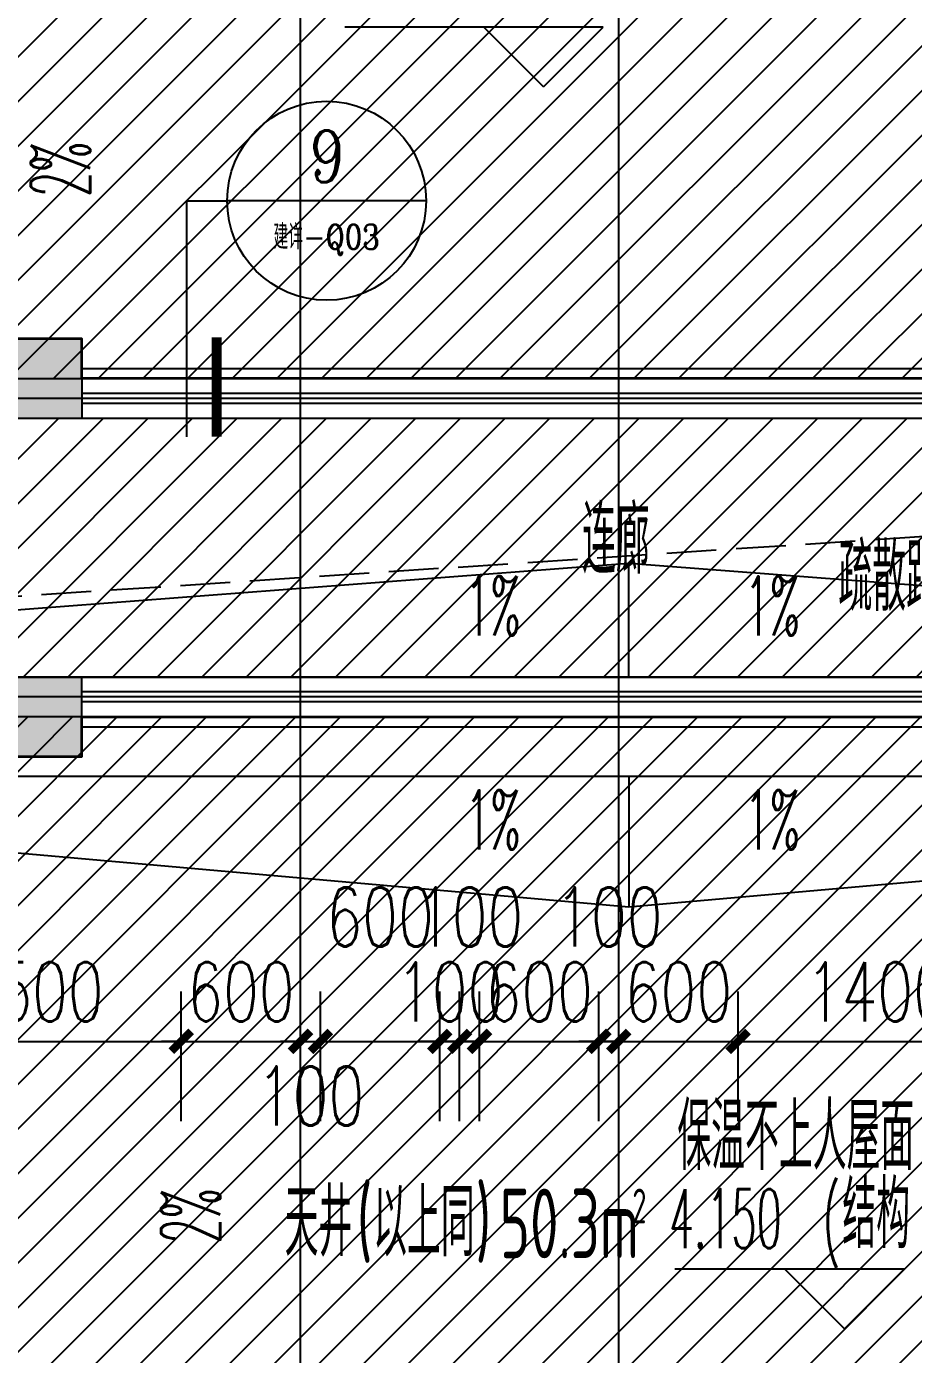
# Model space of a CAD drawing. Extents: x -59851 to 653804, y -249523 to 437614.
# Drawn here: x -32691 to -28232, y 147083 to 153758 of the extents above; entities that cross this region are included whole.
import ezdxf
from ezdxf.enums import TextEntityAlignment as Align

# ---------------------------------------------------------------- set-up
doc = ezdxf.new("R2010")
doc.units = 0
doc.header["$LTSCALE"] = 1000
doc.header["$MEASUREMENT"] = 0
doc.linetypes.add('DASH', pattern=[0.35, 0.25, -0.1])
doc.layers.add('33计一半面积外廓线', color=53, linetype='Continuous', lineweight=35)
doc.layers.add('A-area(算全面积)', color=21, linetype='Continuous', plot=False)
doc.layers.add('A-降板区域（给结构）', color=155, linetype='Continuous', plot=False)
for name, color, linetype in [('A-疏散距离', 105, 'DASH'), ('A-看线', 105, 'Continuous'), ('A-第三道尺寸线', 105, 'Continuous'), ('A-线脚看线', 9, 'Continuous'), ('AE-FLOR', 151, 'Continuous'), ('DIM_ELEV', 3, 'Continuous'), ('DIM_IDEN', 3, 'Continuous'), ('DIM_SYMB', 3, 'Continuous'), ('DOTE', 16, 'Continuous'), ('LABEL_PM', 7, 'Continuous'), ('PUB_HATCH', 8, 'Continuous'), ('PUB_TEXT', 7, 'Continuous'), ('ys', 154, 'Continuous'), ('剪力墙', 6, 'Continuous'), ('栏杆', 142, 'Continuous')]:
    doc.layers.add(name, color=color, linetype=linetype)
doc.styles.add('_TCH_DIM', font='SIMPLEX.shx', dxfattribs={"width": 0.7, "bigfont": 'GBCBIG.shx'})
doc.styles.add('_TCH_DIM_T3', font='SIMPLEX.shx', dxfattribs={"width": 0.705882, "bigfont": 'GBCBIG.shx'})
doc.styles.add('_TCH_LABEL', font='COMPLEX', dxfattribs={"bigfont": 'GBCBIG'})
doc.styles.get("Standard").update_dxf_attribs({"font": 'gbenor.shx', "width": 0.7, "bigfont": 'gbcbig.shx'})
doc.dimstyles.new('_TCH_ARCH&&100', dxfattribs={"dimtxt": 297.5, "dimasz": 100, "dimexe": 250, "dimexo": 300, "dimgap": 100, "dimtad": 1, "dimdec": 0, "dimzin": 0, "dimdsep": 46, "dimtxsty": '_TCH_DIM_T3', "dimblk": 'ARCHTICK', "dimcen": 0.09, "dimclrt": 7, "dimazin": 2, "dimtfac": 1, "dimtdec": 0, "dimtix": 1, "dimtmove": 2, "dimatfit": 3, "dimfxl": 0, "dimtolj": 1, "dimtzin": 0, "dimarcsym": 0})
pattern_1 = [(45, (0.02, 3e-11), (-112.2532, 112.2532), [])]

# ---------------------------------------------------------------- blocks, each defined once
blk = doc.blocks.new('zhouxianshouceng0329')
at = {"layer": 'DOTE'}
for p, q in [((-31313.7, 202788.4), (-31313.7, 218959.5)), ((-29713.7, 202788.3), (-29713.7, 218959.5)), ((15572.3, 211288.3), (-44988.6, 211288.3)), ((-20013.7, 209788.3), (-44988.6, 209788.3))]:
    blk.add_line(p, q, dxfattribs=at)
blk = doc.blocks.new('jgjlq030328')
at = {"layer": 'PUB_HATCH'}
for points in [[(-279335, 22611.9), (-278735, 22611.9), (-278735, 22211.9), (-279335, 22211.9)], [(-279335, 20511.9), (-278735, 20511.9), (-278735, 20911.9), (-279335, 20911.9)]]:
    blk.add_hatch(color=256, dxfattribs=at).paths.add_polyline_path(points)
at = {"layer": '剪力墙'}
for points in [[(-279335, 22611.9), (-278735, 22611.9), (-278735, 22211.9), (-279335, 22211.9)], [(-279335, 20511.9), (-278735, 20511.9), (-278735, 20911.9), (-279335, 20911.9)]]:
    blk.add_lwpolyline(points, close=True, dxfattribs=at)
blk = doc.blocks.new('2fxianjiao0331')
at = {"layer": 'A-线脚看线'}
for points in [[(-204509.1, 152038.3), (-194609.1, 152038.3)], [(-204509.1, 150238.3), (-194609.1, 150238.3)]]:
    blk.add_lwpolyline(points, dxfattribs=at)
blk = doc.blocks.new('lianlangjiangban200')
at = {"layer": 'A-降板区域（给结构）', "linetype": 'DASH'}
h = blk.add_hatch(dxfattribs=at)
h.set_pattern_fill('ANSI31', color=256, scale=100)
h.set_pattern_definition([(45, (0, 0), (-112.2532, 112.2532), [])])
h.paths.add_polyline_path([(-39013.7, 151788.3), (-39013.7, 145188.3), (-37413.7, 145188.3), (-37413.7, 150488.3), (-21913.7, 150488.3), (-21913.7, 147988.3), (-24913.7, 147988.3), (-24913.7, 146588.3), (-20113.7, 146588.3), (-20113.7, 150488.3), (-5413.7, 150488.3), (-5413.7, 146388.3), (-10013.7, 146388.3), (-10013.7, 145088.3), (-3413.7, 145088.3), (-3413.7, 146388.3), (-4113.7, 146388.3), (-4113.7, 151788.3), (-8013.7, 151788.3), (-8013.7, 152188.3), (-19713.7, 152188.3), (-19713.7, 151788.3)])
at = {"layer": 'A-降板区域（给结构）'}
blk.add_lwpolyline([(-39013.7, 151788.3), (-39013.7, 145188.3), (-37413.7, 145188.3), (-37413.7, 150488.3), (-21913.7, 150488.3), (-21913.7, 147988.3), (-24913.7, 147988.3), (-24913.7, 146588.3), (-20113.7, 146588.3), (-20113.7, 150488.3), (-5413.7, 150488.3), (-5413.7, 146388.3), (-10013.7, 146388.3), (-10013.7, 145088.3), (-3413.7, 145088.3), (-3413.7, 146388.3), (-4113.7, 146388.3), (-4113.7, 151788.3), (-8013.7, 151788.3), (-8013.7, 152188.3), (-19713.7, 152188.3), (-19713.7, 151788.3)], close=True, dxfattribs=at)
blk = doc.blocks.new('3-122')
at = {"layer": 'A-area(算全面积)'}
blk.add_lwpolyline([(-158972, 87498.2), (-158972, 87498.2), (-158972, 87498.2), (-158972, 84098.2), (-156422, 84098.2), (-156422, 84098.2), (-155172, 84098.2), (-155172, 84098.2), (-153572, 84098.2), (-153572, 84298.2), (-152972, 84298.2), (-152972, 80998.2), (-151572, 80998.2), (-151572, 84298.2), (-150972, 84298.2), (-150972, 84098.2), (-149471.9, 84098.2), (-149471.9, 84098.2), (-148222, 84098.2), (-148222, 84098.2), (-147321.9, 84098.2), (-147322, 85698.2), (-143872, 85698.2), (-143872, 87498.2)], close=True, dxfattribs=at)
at = {"layer": 'A-看线'}
blk.add_lwpolyline([(-143872, 87498.2), (-158972, 87498.2)], dxfattribs=at)
at = {"layer": 'AE-FLOR'}
for points in [[(-144272, 89498.2), (-154172, 89498.2)], [(-144272, 89298.2), (-154172, 89298.2)], [(-144272, 87998.2), (-154172, 87998.2)], [(-144272, 87798.2), (-154172, 87798.2)]]:
    blk.add_lwpolyline(points, dxfattribs=at)
at = {"layer": 'DIM_ELEV'}
for p, q in [((-150036.4, 85021.8), (-151189.7, 85021.8)), ((-150336.4, 84721.8), (-150636.4, 85021.8)), ((-150336.4, 84721.8), (-150036.4, 85021.8))]:
    blk.add_line(p, q, dxfattribs=at)
at = {"layer": '栏杆'}
for points in [[(-144272, 89423.2), (-154172, 89423.2)], [(-144272, 89373.2), (-154172, 89373.2)], [(-144272, 87923.2), (-154172, 87923.2)], [(-144272, 87873.2), (-154172, 87873.2)]]:
    blk.add_lwpolyline(points, dxfattribs=at)
at = {"layer": 'PUB_TEXT', "width": 0.7}
for s, height, p in [('连廊', 337.59, (-151656.6, 88517.9)), ('天井', 337.59, (-153152.1, 85087)), ('50.3m', 350, (-152069.9, 85076.4)), ('2', 175, (-151403.8, 85251.4))]:
    blk.add_text(s, height=height, dxfattribs=at).set_placement(p)
at = {"layer": 'PUB_TEXT', "style": '_TCH_DIM'}
for s, height, width, p in [('(', 297.5, 0.494118, (-150445.7, 85126.8)), ('结构', 337.59, 0.7, (-150347.7, 85126.8)), ('4.150', 297.5, 0.494118, (-151219.7, 85126.8))]:
    blk.add_text(s, height=height, dxfattribs=dict(at, width=width)).set_placement(p)
blk = doc.blocks.new('_ArchTick')
at = {"color": 0, "linetype": 'ByBlock', "const_width": 0.4}
blk.add_lwpolyline([(-0.5, -0.5), (0.5, 0.5)], dxfattribs=at)
blk = doc.blocks.new('*D3036')
at = {"layer": 'A-第三道尺寸线', "color": 0, "lineweight": -2, "transparency": 16777216}
for p, q in [((-29113.7, 148255), (-29113.7, 148906.8)), ((-27713.6, 148255), (-27713.6, 148906.8)), ((-29113.7, 148656.8), (-27713.6, 148656.8))]:
    blk.add_line(p, q, dxfattribs=at)
at = {"layer": 'Defpoints', "color": 0, "transparency": 16777216}
for p in [(-27713.6, 148656.8), (-29113.7, 147955), (-27713.6, 147955)]:
    blk.add_point(p, dxfattribs=at)
at = {"layer": 'A-第三道尺寸线', "color": 0, "lineweight": -2, "transparency": 16777216, "xscale": 100, "yscale": 100, "zscale": 100, "rotation": 180}
blk.add_blockref('_ArchTick', (-29113.7, 148656.8), dxfattribs=at)
at = {"layer": 'A-第三道尺寸线', "color": 0, "lineweight": -2, "transparency": 16777216, "xscale": 100, "yscale": 100, "zscale": 100}
blk.add_blockref('_ArchTick', (-27713.6, 148656.8), dxfattribs=at)
at = {"layer": 'A-第三道尺寸线', "color": 7, "transparency": 16777216, "insert": (-28413.7, 148905.5), "char_height": 297.5, "attachment_point": 5, "style": '_TCH_DIM_T3'}
blk.add_mtext('\\A1;1400', dxfattribs=at)
blk = doc.blocks.new('*D3037')
at = {"layer": 'A-第三道尺寸线', "color": 0, "lineweight": -2, "transparency": 16777216}
for p, q in [((-29713.7, 148255), (-29713.7, 148906.8)), ((-29113.7, 148255), (-29113.7, 148906.8)), ((-29713.7, 148656.8), (-29813.7, 148656.8)), ((-29713.7, 148656.8), (-29113.7, 148656.8)), ((-29113.7, 148656.8), (-29013.7, 148656.8))]:
    blk.add_line(p, q, dxfattribs=at)
at = {"layer": 'Defpoints', "color": 0, "transparency": 16777216}
for p in [(-29113.7, 148656.8), (-29713.7, 147955), (-29113.7, 147955)]:
    blk.add_point(p, dxfattribs=at)
at = {"layer": 'A-第三道尺寸线', "color": 0, "lineweight": -2, "transparency": 16777216, "xscale": 100, "yscale": 100, "zscale": 100}
blk.add_blockref('_ArchTick', (-29713.7, 148656.8), dxfattribs=at)
at = {"layer": 'A-第三道尺寸线', "color": 0, "lineweight": -2, "transparency": 16777216, "xscale": 100, "yscale": 100, "zscale": 100, "rotation": 180}
blk.add_blockref('_ArchTick', (-29113.7, 148656.8), dxfattribs=at)
at = {"layer": 'A-第三道尺寸线', "color": 7, "transparency": 16777216, "insert": (-29413.7, 148905.5), "char_height": 297.5, "attachment_point": 5, "style": '_TCH_DIM_T3'}
blk.add_mtext('\\A1;600', dxfattribs=at)
blk = doc.blocks.new('*D3038')
at = {"layer": 'A-第三道尺寸线', "color": 0, "lineweight": -2, "transparency": 16777216}
for p, q in [((-29813.7, 148255), (-29813.7, 148906.8)), ((-29713.7, 148255), (-29713.7, 148906.8)), ((-29813.7, 148656.8), (-29913.7, 148656.8)), ((-29813.7, 148656.8), (-29713.7, 148656.8)), ((-29713.7, 148656.8), (-29613.7, 148656.8))]:
    blk.add_line(p, q, dxfattribs=at)
at = {"layer": 'Defpoints', "color": 0, "transparency": 16777216}
for p in [(-29713.7, 148656.8), (-29813.7, 147955), (-29713.7, 147955)]:
    blk.add_point(p, dxfattribs=at)
at = {"layer": 'A-第三道尺寸线', "color": 0, "lineweight": -2, "transparency": 16777216, "xscale": 100, "yscale": 100, "zscale": 100}
blk.add_blockref('_ArchTick', (-29813.7, 148656.8), dxfattribs=at)
at = {"layer": 'A-第三道尺寸线', "color": 0, "lineweight": -2, "transparency": 16777216, "xscale": 100, "yscale": 100, "zscale": 100, "rotation": 180}
blk.add_blockref('_ArchTick', (-29713.7, 148656.8), dxfattribs=at)
at = {"layer": 'A-第三道尺寸线', "color": 7, "transparency": 16777216, "insert": (-29763.7, 149281.8), "char_height": 297.5, "attachment_point": 5, "style": '_TCH_DIM_T3'}
blk.add_mtext('\\A1;100', dxfattribs=at)
blk = doc.blocks.new('*D3039')
at = {"layer": 'A-第三道尺寸线', "color": 0, "lineweight": -2, "transparency": 16777216}
for p, q in [((-30413.7, 148255), (-30413.7, 148906.8)), ((-29813.7, 148255), (-29813.7, 148906.8)), ((-30413.7, 148656.8), (-30513.7, 148656.8)), ((-30413.7, 148656.8), (-29813.7, 148656.8)), ((-29813.7, 148656.8), (-29713.7, 148656.8))]:
    blk.add_line(p, q, dxfattribs=at)
at = {"layer": 'Defpoints', "color": 0, "transparency": 16777216}
for p in [(-29813.7, 148656.8), (-30413.7, 147955), (-29813.7, 147955)]:
    blk.add_point(p, dxfattribs=at)
at = {"layer": 'A-第三道尺寸线', "color": 0, "lineweight": -2, "transparency": 16777216, "xscale": 100, "yscale": 100, "zscale": 100}
blk.add_blockref('_ArchTick', (-30413.7, 148656.8), dxfattribs=at)
at = {"layer": 'A-第三道尺寸线', "color": 0, "lineweight": -2, "transparency": 16777216, "xscale": 100, "yscale": 100, "zscale": 100, "rotation": 180}
blk.add_blockref('_ArchTick', (-29813.7, 148656.8), dxfattribs=at)
at = {"layer": 'A-第三道尺寸线', "color": 7, "transparency": 16777216, "insert": (-30113.7, 148905.5), "char_height": 297.5, "attachment_point": 5, "style": '_TCH_DIM_T3'}
blk.add_mtext('\\A1;600', dxfattribs=at)
blk = doc.blocks.new('*D3040')
at = {"layer": 'A-第三道尺寸线', "color": 0, "lineweight": -2, "transparency": 16777216}
for p, q in [((-30513.7, 148255), (-30513.7, 148906.8)), ((-30413.7, 148255), (-30413.7, 148906.8)), ((-30513.7, 148656.8), (-30613.7, 148656.8)), ((-30513.7, 148656.8), (-30413.7, 148656.8)), ((-30413.7, 148656.8), (-30313.7, 148656.8))]:
    blk.add_line(p, q, dxfattribs=at)
at = {"layer": 'Defpoints', "color": 0, "transparency": 16777216}
for p in [(-30413.7, 148656.8), (-30513.7, 147955), (-30413.7, 147955)]:
    blk.add_point(p, dxfattribs=at)
at = {"layer": 'A-第三道尺寸线', "color": 0, "lineweight": -2, "transparency": 16777216, "xscale": 100, "yscale": 100, "zscale": 100}
blk.add_blockref('_ArchTick', (-30513.7, 148656.8), dxfattribs=at)
at = {"layer": 'A-第三道尺寸线', "color": 0, "lineweight": -2, "transparency": 16777216, "xscale": 100, "yscale": 100, "zscale": 100, "rotation": 180}
blk.add_blockref('_ArchTick', (-30413.7, 148656.8), dxfattribs=at)
at = {"layer": 'A-第三道尺寸线', "color": 7, "transparency": 16777216, "insert": (-30463.7, 149281.8), "char_height": 297.5, "attachment_point": 5, "style": '_TCH_DIM_T3'}
blk.add_mtext('\\A1;100', dxfattribs=at)
blk = doc.blocks.new('*D3041')
at = {"layer": 'A-第三道尺寸线', "color": 0, "lineweight": -2, "transparency": 16777216}
for p, q in [((-30613.7, 148255), (-30613.7, 148906.8)), ((-30513.7, 148255), (-30513.7, 148906.8)), ((-30613.7, 148656.8), (-30713.7, 148656.8)), ((-30613.7, 148656.8), (-30513.7, 148656.8)), ((-30513.7, 148656.8), (-30413.7, 148656.8))]:
    blk.add_line(p, q, dxfattribs=at)
at = {"layer": 'Defpoints', "color": 0, "transparency": 16777216}
for p in [(-30513.7, 148656.8), (-30613.7, 147955), (-30513.7, 147955)]:
    blk.add_point(p, dxfattribs=at)
at = {"layer": 'A-第三道尺寸线', "color": 0, "lineweight": -2, "transparency": 16777216, "xscale": 100, "yscale": 100, "zscale": 100}
blk.add_blockref('_ArchTick', (-30613.7, 148656.8), dxfattribs=at)
at = {"layer": 'A-第三道尺寸线', "color": 0, "lineweight": -2, "transparency": 16777216, "xscale": 100, "yscale": 100, "zscale": 100, "rotation": 180}
blk.add_blockref('_ArchTick', (-30513.7, 148656.8), dxfattribs=at)
at = {"layer": 'A-第三道尺寸线', "color": 7, "transparency": 16777216, "insert": (-30563.7, 148905.5), "char_height": 297.5, "attachment_point": 5, "style": '_TCH_DIM_T3'}
blk.add_mtext('\\A1;100', dxfattribs=at)
blk = doc.blocks.new('*D3042')
at = {"layer": 'A-第三道尺寸线', "color": 0, "lineweight": -2, "transparency": 16777216}
for p, q in [((-31213.7, 148255), (-31213.7, 148906.8)), ((-30613.7, 148255), (-30613.7, 148906.8)), ((-31213.7, 148656.8), (-30613.7, 148656.8))]:
    blk.add_line(p, q, dxfattribs=at)
at = {"layer": 'Defpoints', "color": 0, "transparency": 16777216}
for p in [(-30613.7, 148656.8), (-31213.7, 147955), (-30613.7, 147955)]:
    blk.add_point(p, dxfattribs=at)
at = {"layer": 'A-第三道尺寸线', "color": 0, "lineweight": -2, "transparency": 16777216, "xscale": 100, "yscale": 100, "zscale": 100, "rotation": 180}
blk.add_blockref('_ArchTick', (-31213.7, 148656.8), dxfattribs=at)
at = {"layer": 'A-第三道尺寸线', "color": 0, "lineweight": -2, "transparency": 16777216, "xscale": 100, "yscale": 100, "zscale": 100}
blk.add_blockref('_ArchTick', (-30613.7, 148656.8), dxfattribs=at)
at = {"layer": 'A-第三道尺寸线', "color": 7, "transparency": 16777216, "insert": (-30913.7, 149281.8), "char_height": 297.5, "attachment_point": 5, "style": '_TCH_DIM_T3'}
blk.add_mtext('\\A1;600', dxfattribs=at)
blk = doc.blocks.new('*D3043')
at = {"layer": 'A-第三道尺寸线', "color": 0, "lineweight": -2, "transparency": 16777216}
for p, q in [((-31313.7, 148255), (-31313.7, 148906.8)), ((-31213.7, 148255), (-31213.7, 148906.8)), ((-31313.7, 148656.8), (-31413.7, 148656.8)), ((-31313.7, 148656.8), (-31213.7, 148656.8)), ((-31213.7, 148656.8), (-31113.7, 148656.8))]:
    blk.add_line(p, q, dxfattribs=at)
at = {"layer": 'Defpoints', "color": 0, "transparency": 16777216}
for p in [(-31213.7, 148656.8), (-31313.7, 147955), (-31213.7, 147955)]:
    blk.add_point(p, dxfattribs=at)
at = {"layer": 'A-第三道尺寸线', "color": 0, "lineweight": -2, "transparency": 16777216, "xscale": 100, "yscale": 100, "zscale": 100}
blk.add_blockref('_ArchTick', (-31313.7, 148656.8), dxfattribs=at)
at = {"layer": 'A-第三道尺寸线', "color": 0, "lineweight": -2, "transparency": 16777216, "xscale": 100, "yscale": 100, "zscale": 100, "rotation": 180}
blk.add_blockref('_ArchTick', (-31213.7, 148656.8), dxfattribs=at)
at = {"layer": 'A-第三道尺寸线', "color": 7, "transparency": 16777216, "insert": (-31263.7, 148381.8), "char_height": 297.5, "attachment_point": 5, "style": '_TCH_DIM_T3'}
blk.add_mtext('\\A1;100', dxfattribs=at)
blk = doc.blocks.new('*D3044')
at = {"layer": 'A-第三道尺寸线', "color": 0, "lineweight": -2, "transparency": 16777216}
for p, q in [((-31913.7, 148255), (-31913.7, 148906.8)), ((-31313.7, 148255), (-31313.7, 148906.8)), ((-31913.7, 148656.8), (-32013.7, 148656.8)), ((-31913.7, 148656.8), (-31313.7, 148656.8)), ((-31313.7, 148656.8), (-31213.7, 148656.8))]:
    blk.add_line(p, q, dxfattribs=at)
at = {"layer": 'Defpoints', "color": 0, "transparency": 16777216}
for p in [(-31313.7, 148656.8), (-31913.7, 147955), (-31313.7, 147955)]:
    blk.add_point(p, dxfattribs=at)
at = {"layer": 'A-第三道尺寸线', "color": 0, "lineweight": -2, "transparency": 16777216, "xscale": 100, "yscale": 100, "zscale": 100}
blk.add_blockref('_ArchTick', (-31913.7, 148656.8), dxfattribs=at)
at = {"layer": 'A-第三道尺寸线', "color": 0, "lineweight": -2, "transparency": 16777216, "xscale": 100, "yscale": 100, "zscale": 100, "rotation": 180}
blk.add_blockref('_ArchTick', (-31313.7, 148656.8), dxfattribs=at)
at = {"layer": 'A-第三道尺寸线', "color": 7, "transparency": 16777216, "insert": (-31613.7, 148905.5), "char_height": 297.5, "attachment_point": 5, "style": '_TCH_DIM_T3'}
blk.add_mtext('\\A1;600', dxfattribs=at)
blk = doc.blocks.new('*D3045')
at = {"layer": 'A-第三道尺寸线', "color": 0, "lineweight": -2, "transparency": 16777216}
for p, q in [((-33413.7, 148255), (-33413.7, 148906.8)), ((-31913.7, 148255), (-31913.7, 148906.8)), ((-33413.7, 148656.8), (-31913.7, 148656.8))]:
    blk.add_line(p, q, dxfattribs=at)
at = {"layer": 'Defpoints', "color": 0, "transparency": 16777216}
for p in [(-31913.7, 148656.8), (-33413.7, 147955), (-31913.7, 147955)]:
    blk.add_point(p, dxfattribs=at)
at = {"layer": 'A-第三道尺寸线', "color": 0, "lineweight": -2, "transparency": 16777216, "xscale": 100, "yscale": 100, "zscale": 100, "rotation": 180}
blk.add_blockref('_ArchTick', (-33413.7, 148656.8), dxfattribs=at)
at = {"layer": 'A-第三道尺寸线', "color": 0, "lineweight": -2, "transparency": 16777216, "xscale": 100, "yscale": 100, "zscale": 100}
blk.add_blockref('_ArchTick', (-31913.7, 148656.8), dxfattribs=at)
at = {"layer": 'A-第三道尺寸线', "color": 7, "transparency": 16777216, "insert": (-32663.7, 148905.5), "char_height": 297.5, "attachment_point": 5, "style": '_TCH_DIM_T3'}
blk.add_mtext('\\A1;1500', dxfattribs=at)
blk = doc.blocks.new('rqwerqwrqq')
at = {"layer": 'DIM_ELEV'}
for p, q in [((-165172.7, 259877.3), (-166470.9, 259877.3)), ((-165472.7, 259577.3), (-165772.7, 259877.3)), ((-165472.7, 259577.3), (-165172.7, 259877.3))]:
    blk.add_line(p, q, dxfattribs=at)

msp = doc.modelspace()

# ---------------------------------------------------------------- hatches: boundary and pattern name
at = {"layer": 'A-降板区域（给结构）', "linetype": 'DASH'}
h = msp.add_hatch(dxfattribs=at)
h.set_pattern_fill('ANSI31', color=215, scale=100)
h.set_pattern_definition(pattern_1)
h.paths.add_polyline_path([(-37213.7, 155788.3), (-37213.7, 152688.3), (-33813.7, 152688.3), (-33813.7, 152038.3), (-33813.7, 151988.3), (-20113.7, 151988.3), (-20113.7, 154888.3), (-23813.7, 154888.3), (-23813.7, 155788.3)])
h = msp.add_hatch(dxfattribs=at)
h.set_pattern_fill('ANSI31', color=215, scale=100)
h.set_pattern_definition(pattern_1)
h.paths.add_polyline_path([(-37213.7, 150288.3), (-37213.7, 146588.3), (-31213.7, 146588.3), (-31213.7, 143488.4), (-29813.7, 143488.3), (-29813.7, 146588.3), (-25563.6, 146588.3), (-25563.7, 148188.3), (-22113.7, 148188.3), (-22113.7, 150288.3)])

# ---------------------------------------------------------------- linework, layer by layer
at = {"layer": '33计一半面积外廓线'}
msp.add_lwpolyline([(-22513.7, 151988.3), (-32413.7, 151988.3), (-32413.7, 152188.3), (-33013.7, 152188.3), (-33013.7, 151988.3), (-33813.7, 151988.3), (-33813.7, 151788.3), (-39013.7, 151788.3), (-39013.7, 146588.3), (-37213.7, 146588.3), (-37213.7, 150088.3), (-36813.7, 150088.3), (-36813.7, 150288.3), (-33013.7, 150288.3), (-33013.7, 150088.3), (-32413.7, 150088.3), (-32413.7, 150288.3), (-22513.7, 150288.3)], dxfattribs=at)
at = {"layer": 'A-疏散距离'}
msp.add_lwpolyline([(-38913.7, 145188.4), (-37505.1, 150579.6), (-19213.7, 151788.4)], dxfattribs=at)
at = {"layer": 'A-降板区域（给结构）', "color": 215}
for points in [[(-37213.7, 155788.3), (-37213.7, 152688.3), (-33813.7, 152688.3), (-33813.7, 152038.3), (-33813.7, 151988.3), (-20113.7, 151988.3), (-20113.7, 154888.3), (-23813.7, 154888.3), (-23813.7, 155788.3)], [(-37213.7, 150288.3), (-37213.7, 146588.3), (-31213.7, 146588.3), (-31213.7, 143488.4), (-29813.7, 143488.3), (-29813.7, 146588.3), (-25563.6, 146588.3), (-25563.7, 148188.3), (-22113.7, 148188.3), (-22113.7, 150288.3)]]:
    msp.add_lwpolyline(points, close=True, dxfattribs=at)
at = {"layer": 'DIM_IDEN'}
for p, q in [((-31886.2, 152882.5), (-31682.7, 152882.5)), ((-31886.2, 151696), (-31886.2, 152882.5)), ((-30682.7, 152882.5), (-31682.7, 152882.5))]:
    msp.add_line(p, q, dxfattribs=at)
at = {"layer": 'DIM_IDEN', "const_width": 50}
msp.add_lwpolyline([(-31736.2, 151696), (-31736.2, 152196)], dxfattribs=at)
at = {"layer": 'DIM_IDEN'}
msp.add_circle((-31182.7, 152882.5), 500, dxfattribs=at)
at = {"layer": 'DIM_SYMB'}
for points in [[(-32266.8, 152746.5, 0, 0, 0), (-32266.8, 153241.4, 80, 0, 0), (-32266.8, 153541.4, 0, 0, 0)], [(-30077, 150592.4, 0, 0, 0), (-30572, 150592.4, 80, 0, 0), (-30872, 150592.4, 0, 0, 0)], [(-29250.4, 150592.4, 0, 0, 0), (-28755.4, 150592.4, 80, 0, 0), (-28455.4, 150592.4, 0, 0, 0)], [(-30077, 149516.7, 0, 0, 0), (-30572, 149516.7, 80, 0, 0), (-30872, 149516.7, 0, 0, 0)], [(-29250.4, 149516.7, 0, 0, 0), (-28755.4, 149516.7, 80, 0, 0), (-28455.4, 149516.7, 0, 0, 0)], [(-31612.1, 147485, 0, 0, 0), (-31612.1, 147979.9, 80, 0, 0), (-31612.1, 148279.9, 0, 0, 0)]]:
    msp.add_lwpolyline(points, format="xyseb", dxfattribs=at)
at = {"layer": 'ys'}
for points in [[(-22164, 150488.3), (-29663.7, 151059.3), (-36703.7, 150523.3)], [(-29663.7, 150488.3), (-29663.7, 151059.3)], [(-22623.7, 149953.3), (-29663.7, 149331.1), (-36703.7, 149953.3)], [(-29663.7, 149988.3), (-29663.7, 149331.1)]]:
    msp.add_lwpolyline(points, dxfattribs=at)

# ---------------------------------------------------------------- block references
for name, p in [('zhouxianshouceng0329', (0, -59400)), ('rqwerqwrqq', (135380.5, -106122.2)), ('2fxianjiao0331', (172095.4, 0)), ('lianlangjiangban200', (0, 0))]:
    msp.add_blockref(name, p)
at = {"layer": 'LABEL_PM'}
msp.add_blockref('3-122', (121758.3, 62490.1), dxfattribs=at)
at = {"layer": '剪力墙'}
msp.add_blockref('jgjlq030328', (246321.3, 129576.4), dxfattribs=at)

# ---------------------------------------------------------------- texts
at = {"layer": 'A-疏散距离', "linetype": 'ByBlock', "width": 0.7}
msp.add_text('疏散距离：', height=337.59, dxfattribs=at).set_placement((-28609, 150820.6))
at = {"layer": 'PUB_TEXT', "style": '_TCH_LABEL'}
msp.add_text('9', height=261, dxfattribs=at).set_placement((-31269.7, 152975), (-31095.7, 152975), align=Align.FIT)
at = {"layer": 'PUB_TEXT', "style": '_TCH_DIM', "width": 0.494118}
for p in [(-32371.8, 152902.1), (-31717.1, 147640.7)]:
    msp.add_text('2%', height=297.5, rotation=90, dxfattribs=at).set_placement(p)
at = {"layer": 'PUB_TEXT', "style": '_TCH_LABEL', "width": 0.799383}
msp.add_text('建详-Q03', height=124.56, dxfattribs=at).set_placement((-31449.6, 152638.6), (-30915.8, 152638.6), align=Align.FIT)
at = {"layer": 'PUB_TEXT', "style": '_TCH_DIM', "width": 0.494118}
for p in [(-30484.7, 150697.4), (-29080.7, 150697.4), (-30484.7, 149621.7), (-29080.7, 149621.7)]:
    msp.add_text('1%', height=297.5, dxfattribs=at).set_placement(p)
at = {"layer": 'PUB_TEXT', "width": 0.7}
for s, height, p in [('保温不上人屋面', 337.59, (-29418.9, 148009.5, 0)), ('(', 350, (-31030.5, 147577.5)), ('以上同', 337.59, (-30948.8, 147577.5)), (')', 350, (-30432.8, 147577.5))]:
    msp.add_text(s, height=height, dxfattribs=at).set_placement(p)

# ---------------------------------------------------------------- dimensions: what is measured, and where the dimension line sits
at = {"layer": 'A-第三道尺寸线'}
for base, p1, p2, picture, middle in [((-30613.7, 148656.8), (-31213.7, 147955), (-30613.7, 147955), '*D3042', (-30913.7, 149281.8)), ((-30413.7, 148656.8), (-30513.7, 147955), (-30413.7, 147955), '*D3040', (-30463.7, 149281.8)), ((-29713.7, 148656.8), (-29813.7, 147955), (-29713.7, 147955), '*D3038', (-29763.7, 149281.8)), ((-31213.7, 148656.8), (-31313.7, 147955), (-31213.7, 147955), '*D3043', (-31263.7, 148381.8))]:
    dim = msp.add_linear_dim(base=base, p1=p1, p2=p2, angle=0, dimstyle='_TCH_ARCH&&100', dxfattribs=at)
    dim.commit()
    dim.dimension.update_dxf_attribs({"geometry": picture, "text_midpoint": middle, "dimtype": 161})
for p1, p2, picture, middle in [((-33413.7, 147955), (-31913.7, 147955), '*D3045', (-32663.7, 148905.5)), ((-31913.7, 147955), (-31313.7, 147955), '*D3044', (-31613.7, 148905.5)), ((-30613.7, 147955), (-30513.7, 147955), '*D3041', (-30563.7, 148905.5)), ((-30413.7, 147955), (-29813.7, 147955), '*D3039', (-30113.7, 148905.5)), ((-29713.7, 147955), (-29113.7, 147955), '*D3037', (-29413.7, 148905.5)), ((-29113.7, 147955), (-27713.6, 147955), '*D3036', (-28413.7, 148905.5))]:
    dim = msp.add_aligned_dim(p1=p1, p2=p2, distance=701.7, dimstyle='_TCH_ARCH&&100', dxfattribs=at)
    dim.commit()
    dim.dimension.update_dxf_attribs({"geometry": picture, "text_midpoint": middle})

doc.saveas('drawing.dxf')
